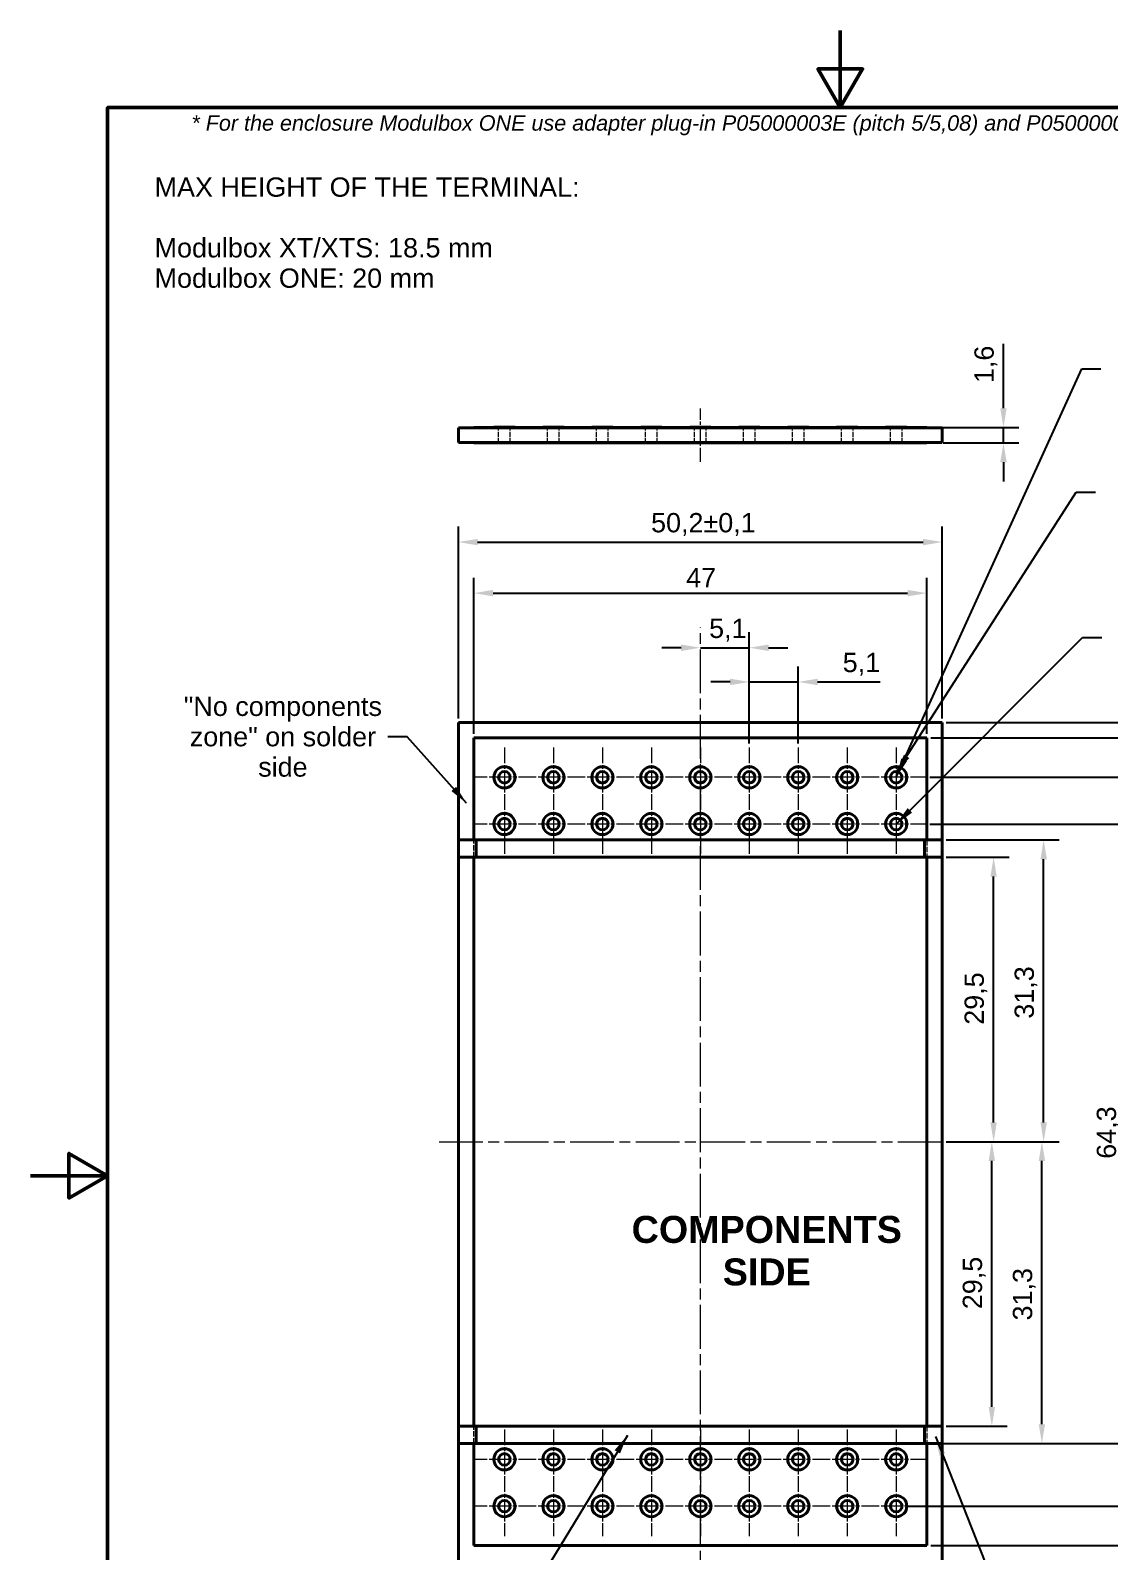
# Model space of a CAD drawing. Header units: millimetres. Extents: x 0 to 168, y 0 to 238.
# Drawn here: x 0 to 111.9, y 79.8 to 237.6 of the extents above; entities that cross this region are included whole.
import ezdxf

# ---------------------------------------------------------------- set-up
doc = ezdxf.new("R2010")
doc.units = ezdxf.units.MM
doc.header["$LTSCALE"] = 0.8
doc.linetypes.add('CHAIN', pattern=[0.3543, 0.2362, -0.0295, 0.0591, -0.0295])
doc.linetypes.add('DASHED', pattern=[0.2068, 0.1655, -0.0413])
doc.layers.get('0').update_dxf_attribs({"lineweight": 25})
for name, color, linetype, lineweight in [('Bordo_0', 7, 'Continuous', 50), ('Simboli(ISO)', 7, 'Continuous', 25), ('Spigoli visibili(ISO)', 7, 'Continuous', 40)]:
    doc.layers.add(name, color=color, linetype=linetype, lineweight=lineweight)
for name, color, linetype, lineweight, true_color in [('Centro(ISO)', 9, 'Continuous', 18, 0xbfbfbf), ("Linea d'asse(ISO)", 9, 'Continuous', 18, 0xbfbfbf), ('Quote(ISO)', 8, 'Continuous', 18, 0x808080), ('Spigoli nascosti(ISO)', 8, 'DASHED', 18, 0x808080)]:
    doc.layers.add(name, color=color, linetype=linetype, lineweight=lineweight, true_color=true_color)
doc.styles.add('Corrente-ISO', font='arial.ttf')
doc.styles.add('Federico-Quote', font='arial.ttf')
doc.dimstyles.new('X.XXX', dxfattribs={"dimscale": 0.8, "dimtxt": 2.5, "dimasz": 2.5, "dimexe": 2, "dimexo": 0.5, "dimgap": 0.762, "dimtad": 1, "dimdec": 1, "dimrnd": 1e-08, "dimtxsty": 'Federico-Quote', "dimcen": 0.09, "dimdle": 10, "dimclrd": 9, "dimclre": 9, "dimclrt": 8, "dimadec": 1, "dimazin": 2, "dimtfac": 1, "dimtmove": 0, "dimatfit": 3, "dimfxl": 1, "dimtolj": 1, "dimlwd": 25, "dimlwe": 25, "dimarcsym": 0})
doc.dimstyles.new('X.XXX$7', dxfattribs={"dimscale": 0.8, "dimtxt": 2.5, "dimasz": 2.5, "dimexe": 2, "dimexo": 0.5, "dimgap": 0.762, "dimtad": 1, "dimdec": 1, "dimrnd": 1e-08, "dimtxsty": 'Federico-Quote', "dimcen": 0.09, "dimdle": 10, "dimclrd": 8, "dimclre": 9, "dimclrt": 8, "dimadec": 1, "dimazin": 2, "dimtfac": 1, "dimtmove": 0, "dimatfit": 3, "dimfxl": 1, "dimtolj": 1, "dimlwd": 25, "dimlwe": 25, "dimarcsym": 0})

# ---------------------------------------------------------------- blocks, each defined once
blk = doc.blocks.new('Bordi Bordo di default')
at = {"layer": 'Bordo_0', "flags": 128}
for points in [[(105, 297), (105, 287), (102.11, 292), (107.89, 292), (105, 287)], [(10, 10), (10, 287), (200, 287), (200, 10), (10, 10)], [(0, 148.5), (10, 148.5), (5, 151.39), (5, 145.61), (10, 148.5)]]:
    blk.add_lwpolyline(points, dxfattribs=at)
blk = doc.blocks.new('*D6')
at = {"layer": 'Defpoints', "color": 0, "transparency": 16777216}
for p in [(94.59, 151.83), (99.91, 151.83), (96.59, 122.33)]:
    blk.add_point(p, dxfattribs=at)
at = {"layer": 'Quote(ISO)', "color": 9, "lineweight": 25, "true_color": 0xbfbfbf, "transparency": 16777216}
for p, q in [((94.99, 151.83), (101.51, 151.83)), ((99.91, 124.33), (99.91, 149.83)), ((96.99, 122.33), (101.51, 122.33))]:
    blk.add_line(p, q, dxfattribs=at)
at = {"layer": 'Quote(ISO)', "color": 9, "true_color": 0xbfbfbf, "transparency": 16777216}
for points in [[(99.58, 149.83), (100.24, 149.83), (99.91, 151.83)], [(99.58, 124.33), (100.24, 124.33), (99.91, 122.33)]]:
    blk.add_solid(points, dxfattribs=at)
at = {"layer": 'Quote(ISO)', "color": 8, "lineweight": 25, "transparency": 16777216, "insert": (96.9, 134.46), "char_height": 2, "attachment_point": 1, "rotation": 90, "style": 'Federico-Quote'}
blk.add_mtext('\\A1;29,5', dxfattribs=at)
blk = doc.blocks.new('*D7')
at = {"layer": 'Defpoints', "color": 0, "transparency": 16777216}
for p in [(94.59, 122.33), (99.73, 122.33), (94.59, 92.83)]:
    blk.add_point(p, dxfattribs=at)
at = {"layer": 'Quote(ISO)', "color": 9, "lineweight": 25, "true_color": 0xbfbfbf, "transparency": 16777216}
for p, q in [((94.99, 122.33), (101.33, 122.33)), ((99.73, 94.83), (99.73, 120.33)), ((94.99, 92.83), (101.33, 92.83))]:
    blk.add_line(p, q, dxfattribs=at)
at = {"layer": 'Quote(ISO)', "color": 9, "true_color": 0xbfbfbf, "transparency": 16777216}
for points in [[(99.39, 120.33), (100.06, 120.33), (99.73, 122.33)], [(99.39, 94.83), (100.06, 94.83), (99.73, 92.83)]]:
    blk.add_solid(points, dxfattribs=at)
at = {"layer": 'Quote(ISO)', "color": 8, "lineweight": 25, "transparency": 16777216, "insert": (96.71, 104.96), "char_height": 2, "attachment_point": 1, "rotation": 90, "style": 'Federico-Quote'}
blk.add_mtext('\\A1;29,5', dxfattribs=at)
blk = doc.blocks.new('*D8')
at = {"layer": 'Defpoints', "color": 0, "transparency": 16777216}
for p in [(96.59, 122.33), (104.92, 122.33), (94.59, 91.03)]:
    blk.add_point(p, dxfattribs=at)
at = {"layer": 'Quote(ISO)', "color": 9, "lineweight": 25, "true_color": 0xbfbfbf, "transparency": 16777216}
for p, q in [((96.99, 122.33), (106.52, 122.33)), ((104.92, 93.03), (104.92, 120.33)), ((94.99, 91.03), (106.52, 91.03))]:
    blk.add_line(p, q, dxfattribs=at)
at = {"layer": 'Quote(ISO)', "color": 9, "true_color": 0xbfbfbf, "transparency": 16777216}
for points in [[(104.59, 120.33), (105.25, 120.33), (104.92, 122.33)], [(104.59, 93.03), (105.25, 93.03), (104.92, 91.03)]]:
    blk.add_solid(points, dxfattribs=at)
at = {"layer": 'Quote(ISO)', "color": 8, "lineweight": 25, "transparency": 16777216, "insert": (101.91, 103.79), "char_height": 2, "attachment_point": 1, "rotation": 90, "style": 'Federico-Quote'}
blk.add_mtext('\\A1;31,3', dxfattribs=at)
blk = doc.blocks.new('*D9')
at = {"layer": 'Defpoints', "color": 0, "transparency": 16777216}
for p in [(94.59, 153.63), (105.1, 153.63), (96.59, 122.33)]:
    blk.add_point(p, dxfattribs=at)
at = {"layer": 'Quote(ISO)', "color": 9, "lineweight": 25, "true_color": 0xbfbfbf, "transparency": 16777216}
for p, q in [((94.99, 153.63), (106.7, 153.63)), ((105.1, 124.33), (105.1, 151.63)), ((96.99, 122.33), (106.7, 122.33))]:
    blk.add_line(p, q, dxfattribs=at)
at = {"layer": 'Quote(ISO)', "color": 9, "true_color": 0xbfbfbf, "transparency": 16777216}
for points in [[(104.77, 151.63), (105.44, 151.63), (105.1, 153.63)], [(104.77, 124.33), (105.44, 124.33), (105.1, 122.33)]]:
    blk.add_solid(points, dxfattribs=at)
at = {"layer": 'Quote(ISO)', "color": 8, "lineweight": 25, "transparency": 16777216, "insert": (102.09, 135.09), "char_height": 2, "attachment_point": 1, "rotation": 90, "style": 'Federico-Quote'}
blk.add_mtext('\\A1;31,3', dxfattribs=at)
blk = doc.blocks.new('*D10')
at = {"layer": 'Defpoints', "color": 0, "transparency": 16777216}
for p in [(94.59, 165.83), (94.59, 78.83), (134.73, 78.83)]:
    blk.add_point(p, dxfattribs=at)
at = {"layer": 'Quote(ISO)', "color": 9, "lineweight": 25, "true_color": 0xbfbfbf, "transparency": 16777216}
for p, q in [((94.99, 165.83), (136.33, 165.83)), ((134.73, 163.83), (134.73, 80.83)), ((94.99, 78.83), (136.33, 78.83))]:
    blk.add_line(p, q, dxfattribs=at)
at = {"layer": 'Quote(ISO)', "color": 9, "true_color": 0xbfbfbf, "transparency": 16777216}
for points in [[(134.4, 163.83), (135.06, 163.83), (134.73, 165.83)], [(134.4, 80.83), (135.06, 80.83), (134.73, 78.83)]]:
    blk.add_solid(points, dxfattribs=at)
at = {"layer": 'Quote(ISO)', "color": 8, "lineweight": 25, "transparency": 16777216, "insert": (131.72, 118.38), "char_height": 2, "attachment_point": 1, "rotation": 90, "style": 'Federico-Quote'}
blk.add_mtext('\\A1;87±0,1', dxfattribs=at)
blk = doc.blocks.new('*D11')
at = {"layer": 'Defpoints', "color": 0, "transparency": 16777216}
for p in [(92.99, 196.41), (100.93, 196.41), (94.27, 194.81)]:
    blk.add_point(p, dxfattribs=at)
at = {"layer": 'Quote(ISO)', "color": 9, "lineweight": 25, "true_color": 0xbfbfbf, "transparency": 16777216}
for p, q in [((100.93, 198.41), (100.93, 205.08)), ((93.39, 196.41), (102.53, 196.41)), ((100.93, 194.81), (100.93, 196.41)), ((94.67, 194.81), (102.53, 194.81)), ((100.93, 192.81), (100.93, 190.81))]:
    blk.add_line(p, q, dxfattribs=at)
at = {"layer": 'Quote(ISO)', "color": 9, "true_color": 0xbfbfbf, "transparency": 16777216}
for points in [[(100.6, 198.41), (101.27, 198.41), (100.93, 196.41)], [(100.6, 192.81), (101.27, 192.81), (100.93, 194.81)]]:
    blk.add_solid(points, dxfattribs=at)
at = {"layer": 'Quote(ISO)', "color": 8, "lineweight": 25, "transparency": 16777216, "insert": (97.92, 201.02), "char_height": 2, "attachment_point": 1, "rotation": 90, "style": 'Federico-Quote'}
blk.add_mtext('\\A1;1,6', dxfattribs=at)
blk = doc.blocks.new('*D12')
at = {"layer": 'Defpoints', "color": 0, "transparency": 16777216}
for p in [(94.59, 184.53), (44.39, 165.83), (94.59, 165.83)]:
    blk.add_point(p, dxfattribs=at)
at = {"layer": 'Quote(ISO)', "color": 9, "lineweight": 25, "true_color": 0xbfbfbf, "transparency": 16777216}
for p, q in [((44.39, 166.23), (44.39, 186.13)), ((94.59, 166.23), (94.59, 186.13)), ((46.39, 184.53), (92.59, 184.53))]:
    blk.add_line(p, q, dxfattribs=at)
at = {"layer": 'Quote(ISO)', "color": 9, "true_color": 0xbfbfbf, "transparency": 16777216}
for points in [[(46.39, 184.86), (46.39, 184.19), (44.39, 184.53)], [(92.59, 184.86), (92.59, 184.19), (94.59, 184.53)]]:
    blk.add_solid(points, dxfattribs=at)
at = {"layer": 'Quote(ISO)', "color": 8, "lineweight": 25, "transparency": 16777216, "insert": (64.38, 187.54), "char_height": 2, "attachment_point": 1, "style": 'Federico-Quote'}
blk.add_mtext('\\A1;50,2±0,1', dxfattribs=at)
blk = doc.blocks.new('*D13')
at = {"layer": 'Defpoints', "color": 0, "transparency": 16777216}
for p in [(92.99, 179.23), (45.99, 164.23), (92.99, 164.23)]:
    blk.add_point(p, dxfattribs=at)
at = {"layer": 'Quote(ISO)', "color": 9, "lineweight": 25, "true_color": 0xbfbfbf, "transparency": 16777216}
for p, q in [((45.99, 164.63), (45.99, 180.83)), ((92.99, 164.63), (92.99, 180.83)), ((47.99, 179.23), (90.99, 179.23))]:
    blk.add_line(p, q, dxfattribs=at)
at = {"layer": 'Quote(ISO)', "color": 9, "true_color": 0xbfbfbf, "transparency": 16777216}
for points in [[(47.99, 179.57), (47.99, 178.9), (45.99, 179.23)], [(90.99, 179.57), (90.99, 178.9), (92.99, 179.23)]]:
    blk.add_solid(points, dxfattribs=at)
at = {"layer": 'Quote(ISO)', "color": 8, "lineweight": 25, "transparency": 16777216, "insert": (68.02, 181.84), "char_height": 2, "attachment_point": 1, "style": 'Federico-Quote'}
blk.add_mtext('\\A1;47', dxfattribs=at)
blk = doc.blocks.new('*D14')
at = {"layer": 'Defpoints', "color": 0, "transparency": 16777216}
for p in [(92.99, 164.23), (92.99, 80.43), (127, 80.43)]:
    blk.add_point(p, dxfattribs=at)
at = {"layer": 'Quote(ISO)', "color": 9, "lineweight": 25, "true_color": 0xbfbfbf, "transparency": 16777216}
for p, q in [((93.39, 164.23), (128.6, 164.23)), ((127, 162.23), (127, 82.43)), ((93.39, 80.43), (128.6, 80.43))]:
    blk.add_line(p, q, dxfattribs=at)
at = {"layer": 'Quote(ISO)', "color": 9, "true_color": 0xbfbfbf, "transparency": 16777216}
for points in [[(126.67, 162.23), (127.34, 162.23), (127, 164.23)], [(126.67, 82.43), (127.34, 82.43), (127, 80.43)]]:
    blk.add_solid(points, dxfattribs=at)
at = {"layer": 'Quote(ISO)', "color": 8, "lineweight": 25, "transparency": 16777216, "insert": (123.99, 119.73), "char_height": 2, "attachment_point": 1, "rotation": 90, "style": 'Federico-Quote'}
blk.add_mtext('\\A1;83,8', dxfattribs=at)
blk = doc.blocks.new('*D15')
at = {"layer": 'Defpoints', "color": 0, "transparency": 16777216}
for p in [(79.65, 170.02), (74.57, 163.23), (79.65, 163.23)]:
    blk.add_point(p, dxfattribs=at)
at = {"layer": 'Quote(ISO)', "color": 9, "lineweight": 25, "true_color": 0xbfbfbf, "transparency": 16777216}
for p, q in [((74.57, 163.63), (74.57, 171.62)), ((79.65, 163.63), (79.65, 171.62)), ((72.57, 170.02), (70.57, 170.02)), ((74.57, 170.02), (79.65, 170.02)), ((81.65, 170.02), (88.13, 170.02))]:
    blk.add_line(p, q, dxfattribs=at)
at = {"layer": 'Quote(ISO)', "color": 9, "true_color": 0xbfbfbf, "transparency": 16777216}
for points in [[(72.57, 170.36), (72.57, 169.69), (74.57, 170.02)], [(81.65, 170.36), (81.65, 169.69), (79.65, 170.02)]]:
    blk.add_solid(points, dxfattribs=at)
at = {"layer": 'Quote(ISO)', "color": 8, "lineweight": 25, "transparency": 16777216, "insert": (84.26, 173.04), "char_height": 2, "attachment_point": 1, "style": 'Federico-Quote'}
blk.add_mtext('\\A1;5,1', dxfattribs=at)
blk = doc.blocks.new('*D16')
at = {"layer": 'Defpoints', "color": 0, "transparency": 16777216}
for p in [(69.49, 175.7), (74.57, 173.57), (74.57, 163.23)]:
    blk.add_point(p, dxfattribs=at)
at = {"layer": 'Quote(ISO)', "color": 9, "lineweight": 25, "true_color": 0xbfbfbf, "transparency": 16777216}
for p, q in [((74.57, 163.63), (74.57, 175.17)), ((67.49, 173.57), (65.49, 173.57)), ((69.49, 173.57), (74.57, 173.57)), ((76.57, 173.57), (78.57, 173.57))]:
    blk.add_line(p, q, dxfattribs=at)
at = {"layer": 'Quote(ISO)', "color": 9, "true_color": 0xbfbfbf, "transparency": 16777216}
for points in [[(67.49, 173.9), (67.49, 173.23), (69.49, 173.57)], [(76.57, 173.9), (76.57, 173.23), (74.57, 173.57)]]:
    blk.add_solid(points, dxfattribs=at)
at = {"layer": 'Quote(ISO)', "color": 8, "lineweight": 25, "transparency": 16777216, "insert": (70.4, 176.58), "char_height": 2, "attachment_point": 1, "style": 'Federico-Quote'}
blk.add_mtext('\\A1;5,1', dxfattribs=at)
blk = doc.blocks.new('*D17')
at = {"layer": 'Defpoints', "color": 0, "transparency": 16777216}
for p in [(92.91, 155.28), (92.99, 91.03), (113.62, 91.03)]:
    blk.add_point(p, dxfattribs=at)
at = {"layer": 'Quote(ISO)', "color": 9, "lineweight": 25, "true_color": 0xbfbfbf, "transparency": 16777216}
for p, q in [((93.31, 155.28), (115.22, 155.28)), ((113.62, 153.28), (113.62, 93.03)), ((93.39, 91.03), (115.22, 91.03))]:
    blk.add_line(p, q, dxfattribs=at)
at = {"layer": 'Quote(ISO)', "color": 9, "true_color": 0xbfbfbf, "transparency": 16777216}
for points in [[(113.29, 153.28), (113.96, 153.28), (113.62, 155.28)], [(113.29, 93.03), (113.96, 93.03), (113.62, 91.03)]]:
    blk.add_solid(points, dxfattribs=at)
at = {"layer": 'Quote(ISO)', "color": 8, "lineweight": 25, "transparency": 16777216, "insert": (110.61, 120.56), "char_height": 2, "attachment_point": 1, "rotation": 90, "style": 'Federico-Quote'}
blk.add_mtext('\\A1;64,3', dxfattribs=at)
blk = doc.blocks.new('*D18')
at = {"layer": 'Defpoints', "color": 0, "transparency": 16777216}
for p in [(92.91, 160.13), (90.41, 84.53), (120.17, 84.53)]:
    blk.add_point(p, dxfattribs=at)
at = {"layer": 'Quote(ISO)', "color": 9, "lineweight": 25, "true_color": 0xbfbfbf, "transparency": 16777216}
for p, q in [((93.31, 160.13), (121.77, 160.13)), ((120.17, 158.13), (120.17, 86.53)), ((90.81, 84.53), (121.77, 84.53))]:
    blk.add_line(p, q, dxfattribs=at)
at = {"layer": 'Quote(ISO)', "color": 9, "true_color": 0xbfbfbf, "transparency": 16777216}
for points in [[(119.84, 158.13), (120.51, 158.13), (120.17, 160.13)], [(119.84, 86.53), (120.51, 86.53), (120.17, 84.53)]]:
    blk.add_solid(points, dxfattribs=at)
at = {"layer": 'Quote(ISO)', "color": 8, "lineweight": 25, "transparency": 16777216, "insert": (117.16, 119.75), "char_height": 2, "attachment_point": 1, "rotation": 90, "style": 'Federico-Quote'}
blk.add_mtext('\\A1;75,6', dxfattribs=at)

msp = doc.modelspace()

# ---------------------------------------------------------------- linework, layer by layer
at = {"layer": 'Centro(ISO)', "linetype": 'CHAIN', "ltscale": 8.611757}
for p, q in [((49.17, 163.23), (49.17, 157.03)), ((54.25, 163.23), (54.25, 157.03)), ((59.33, 163.23), (59.33, 157.03)), ((64.41, 163.23), (64.41, 157.03)), ((69.49, 163.23), (69.49, 157.03)), ((74.57, 163.23), (74.57, 157.03)), ((79.65, 163.23), (79.65, 157.03)), ((84.73, 163.23), (84.73, 157.03)), ((89.81, 163.23), (89.81, 157.03)), ((52.27, 160.13), (46.07, 160.13)), ((57.35, 160.13), (51.15, 160.13)), ((62.43, 160.13), (56.23, 160.13)), ((67.51, 160.13), (61.31, 160.13)), ((72.59, 160.13), (66.39, 160.13)), ((77.67, 160.13), (71.47, 160.13)), ((82.75, 160.13), (76.55, 160.13)), ((87.83, 160.13), (81.63, 160.13)), ((92.91, 160.13), (86.71, 160.13)), ((49.17, 158.38), (49.17, 152.18)), ((54.25, 158.38), (54.25, 152.18)), ((59.33, 158.38), (59.33, 152.18)), ((64.41, 158.38), (64.41, 152.18)), ((69.49, 158.38), (69.49, 152.18)), ((74.57, 158.38), (74.57, 152.18)), ((79.65, 158.38), (79.65, 152.18)), ((84.73, 158.38), (84.73, 152.18)), ((89.81, 158.38), (89.81, 152.18)), ((52.27, 155.28), (46.07, 155.28)), ((57.35, 155.28), (51.15, 155.28)), ((62.43, 155.28), (56.23, 155.28)), ((67.51, 155.28), (61.31, 155.28)), ((72.59, 155.28), (66.39, 155.28)), ((77.67, 155.28), (71.47, 155.28)), ((82.75, 155.28), (76.55, 155.28)), ((87.83, 155.28), (81.63, 155.28)), ((92.91, 155.28), (86.71, 155.28)), ((49.17, 92.48), (49.17, 86.28)), ((54.25, 92.48), (54.25, 86.28)), ((59.33, 92.48), (59.33, 86.28)), ((64.41, 92.48), (64.41, 86.28)), ((69.49, 92.48), (69.49, 86.28)), ((74.57, 92.48), (74.57, 86.28)), ((79.65, 92.48), (79.65, 86.28)), ((84.73, 92.48), (84.73, 86.28)), ((89.81, 92.48), (89.81, 86.28)), ((52.27, 89.38), (46.07, 89.38)), ((57.35, 89.38), (51.15, 89.38)), ((62.43, 89.38), (56.23, 89.38)), ((67.51, 89.38), (61.31, 89.38)), ((72.59, 89.38), (66.39, 89.38)), ((77.67, 89.38), (71.47, 89.38)), ((82.75, 89.38), (76.55, 89.38)), ((87.83, 89.38), (81.63, 89.38)), ((92.91, 89.38), (86.71, 89.38)), ((49.17, 87.63), (49.17, 81.43)), ((54.25, 87.63), (54.25, 81.43)), ((59.33, 87.63), (59.33, 81.43)), ((64.41, 87.63), (64.41, 81.43)), ((69.49, 87.63), (69.49, 81.43)), ((74.57, 87.63), (74.57, 81.43)), ((79.65, 87.63), (79.65, 81.43)), ((84.73, 87.63), (84.73, 81.43)), ((89.81, 87.63), (89.81, 81.43)), ((52.27, 84.53), (46.07, 84.53)), ((57.35, 84.53), (51.15, 84.53)), ((62.43, 84.53), (56.23, 84.53)), ((67.51, 84.53), (61.31, 84.53)), ((72.59, 84.53), (66.39, 84.53)), ((77.67, 84.53), (71.47, 84.53)), ((82.75, 84.53), (76.55, 84.53)), ((87.83, 84.53), (81.63, 84.53)), ((92.91, 84.53), (86.71, 84.53))]:
    msp.add_line(p, q, dxfattribs=at)
at = {"layer": "Linea d'asse(ISO)", "linetype": 'CHAIN', "ltscale": 7.688066}
msp.add_line((69.49, 192.86), (69.49, 198.39), dxfattribs=at)
at = {"layer": "Linea d'asse(ISO)", "linetype": 'CHAIN', "ltscale": 23.990969}
for p, q in [((69.49, 73.66), (69.49, 175.7)), ((42.39, 122.33), (96.59, 122.33))]:
    msp.add_line(p, q, dxfattribs=at)
at = {"layer": 'Spigoli nascosti(ISO)', "ltscale": 4.402381}
for p, q in [((44.39, 196.36), (46.24, 196.36)), ((92.74, 196.36), (94.59, 196.36))]:
    msp.add_line(p, q, dxfattribs=at)
at = {"layer": 'Spigoli nascosti(ISO)', "ltscale": 12.775848}
msp.add_line((46.24, 196.38), (92.74, 196.38), dxfattribs=at)
at = {"layer": 'Spigoli nascosti(ISO)', "ltscale": 0.059393}
for p, q in [((46.24, 196.38), (46.24, 196.36)), ((92.74, 196.38), (92.74, 196.36))]:
    msp.add_line(p, q, dxfattribs=at)
at = {"layer": 'Spigoli nascosti(ISO)', "ltscale": 3.926437}
for p, q in [((48.57, 194.81), (48.57, 196.46)), ((49.77, 194.81), (49.77, 196.46)), ((53.65, 194.81), (53.65, 196.46)), ((54.85, 194.81), (54.85, 196.46)), ((58.73, 194.81), (58.73, 196.46)), ((59.93, 194.81), (59.93, 196.46)), ((63.81, 194.81), (63.81, 196.46)), ((65.01, 194.81), (65.01, 196.46)), ((68.89, 194.81), (68.89, 196.46)), ((70.09, 194.81), (70.09, 196.46)), ((73.97, 194.81), (73.97, 196.46)), ((75.17, 194.81), (75.17, 196.46)), ((79.05, 194.81), (79.05, 196.46)), ((80.25, 194.81), (80.25, 196.46)), ((84.13, 194.81), (84.13, 196.46)), ((85.33, 194.81), (85.33, 196.46)), ((89.21, 194.81), (89.21, 196.46)), ((90.41, 194.81), (90.41, 196.46))]:
    msp.add_line(p, q, dxfattribs=at)
at = {"layer": 'Spigoli nascosti(ISO)', "ltscale": 4.283395}
for p, q in [((45.99, 151.83), (45.99, 153.63)), ((92.99, 153.63), (92.99, 151.83)), ((45.99, 91.03), (45.99, 92.83)), ((92.99, 92.83), (92.99, 91.03))]:
    msp.add_line(p, q, dxfattribs=at)
at = {"layer": 'Spigoli visibili(ISO)'}
for p, q in [((44.39, 194.86), (44.39, 196.39)), ((94.59, 196.39), (44.39, 196.39)), ((45.99, 196.41), (45.99, 196.39)), ((45.99, 196.41), (92.99, 196.41)), ((50.27, 196.46), (48.07, 196.46)), ((48.07, 196.46), (48.07, 196.41)), ((50.27, 196.46), (50.27, 196.41)), ((55.35, 196.46), (53.15, 196.46)), ((53.15, 196.46), (53.15, 196.41)), ((55.35, 196.46), (55.35, 196.41)), ((60.43, 196.46), (58.23, 196.46)), ((58.23, 196.46), (58.23, 196.41)), ((60.43, 196.46), (60.43, 196.41)), ((65.51, 196.46), (63.31, 196.46)), ((63.31, 196.46), (63.31, 196.41)), ((65.51, 196.46), (65.51, 196.41)), ((70.59, 196.46), (68.39, 196.46)), ((68.39, 196.46), (68.39, 196.41)), ((70.59, 196.46), (70.59, 196.41)), ((75.67, 196.46), (73.47, 196.46)), ((73.47, 196.46), (73.47, 196.41)), ((75.67, 196.46), (75.67, 196.41)), ((80.75, 196.46), (78.55, 196.46)), ((78.55, 196.46), (78.55, 196.41)), ((80.75, 196.46), (80.75, 196.41)), ((85.83, 196.46), (83.63, 196.46)), ((83.63, 196.46), (83.63, 196.41)), ((85.83, 196.46), (85.83, 196.41)), ((90.91, 196.46), (88.71, 196.46)), ((88.71, 196.46), (88.71, 196.41)), ((90.91, 196.46), (90.91, 196.41)), ((92.99, 196.41), (92.99, 196.39)), ((94.59, 194.86), (94.59, 196.39)), ((44.39, 194.86), (94.59, 194.86)), ((45.99, 194.81), (45.99, 194.86)), ((92.99, 194.81), (45.99, 194.81)), ((92.99, 194.81), (92.99, 194.86)), ((44.39, 153.63), (44.39, 165.83)), ((44.39, 165.83), (94.59, 165.83)), ((94.59, 165.83), (94.59, 153.63)), ((45.99, 164.23), (45.99, 153.63)), ((92.99, 164.23), (45.99, 164.23)), ((92.99, 153.63), (92.99, 164.23)), ((44.39, 151.83), (44.39, 153.63)), ((45.99, 153.63), (44.39, 153.63)), ((45.99, 153.63), (92.99, 153.63)), ((46.24, 151.83), (46.24, 153.63)), ((92.74, 153.63), (92.74, 151.83)), ((94.59, 153.63), (92.99, 153.63)), ((94.59, 153.63), (94.59, 151.83)), ((44.39, 151.83), (45.99, 151.83)), ((44.39, 92.83), (44.39, 151.83)), ((45.99, 151.83), (45.99, 92.83)), ((92.99, 151.83), (45.99, 151.83)), ((92.99, 92.83), (92.99, 151.83)), ((92.99, 151.83), (94.59, 151.83)), ((94.59, 151.83), (94.59, 92.83)), ((45.99, 92.83), (44.39, 92.83)), ((44.39, 91.03), (44.39, 92.83)), ((45.99, 92.83), (92.99, 92.83)), ((46.24, 91.03), (46.24, 92.83)), ((92.74, 92.83), (92.74, 91.03)), ((94.59, 92.83), (92.99, 92.83)), ((94.59, 92.83), (94.59, 91.03)), ((44.39, 78.83), (44.39, 91.03)), ((44.39, 91.03), (45.99, 91.03)), ((92.99, 91.03), (45.99, 91.03)), ((45.99, 91.03), (45.99, 80.43)), ((92.99, 80.43), (92.99, 91.03)), ((92.99, 91.03), (94.59, 91.03)), ((94.59, 91.03), (94.59, 78.83)), ((45.99, 80.43), (92.99, 80.43))]:
    msp.add_line(p, q, dxfattribs=at)
for centre, radius in [((49.17, 160.13), 1.1), ((54.25, 160.13), 1.1), ((59.33, 160.13), 1.1), ((64.41, 160.13), 1.1), ((69.49, 160.13), 1.1), ((74.57, 160.13), 1.1), ((79.65, 160.13), 1.1), ((84.73, 160.13), 1.1), ((89.81, 160.13), 1.1), ((49.17, 160.13), 0.6), ((54.25, 160.13), 0.6), ((59.33, 160.13), 0.6), ((64.41, 160.13), 0.6), ((69.49, 160.13), 0.6), ((74.57, 160.13), 0.6), ((79.65, 160.13), 0.6), ((84.73, 160.13), 0.6), ((89.81, 160.13), 0.6), ((49.17, 155.28), 1.1), ((54.25, 155.28), 1.1), ((59.33, 155.28), 1.1), ((64.41, 155.28), 1.1), ((69.49, 155.28), 1.1), ((74.57, 155.28), 1.1), ((79.65, 155.28), 1.1), ((84.73, 155.28), 1.1), ((89.81, 155.28), 1.1), ((49.17, 155.28), 0.6), ((54.25, 155.28), 0.6), ((59.33, 155.28), 0.6), ((64.41, 155.28), 0.6), ((69.49, 155.28), 0.6), ((74.57, 155.28), 0.6), ((79.65, 155.28), 0.6), ((84.73, 155.28), 0.6), ((89.81, 155.28), 0.6), ((49.17, 89.38), 1.1), ((49.17, 89.38), 0.6), ((54.25, 89.38), 1.1), ((54.25, 89.38), 0.6), ((59.33, 89.38), 1.1), ((59.33, 89.38), 0.6), ((64.41, 89.38), 1.1), ((64.41, 89.38), 0.6), ((69.49, 89.38), 1.1), ((69.49, 89.38), 0.6), ((74.57, 89.38), 1.1), ((74.57, 89.38), 0.6), ((79.65, 89.38), 1.1), ((79.65, 89.38), 0.6), ((84.73, 89.38), 1.1), ((84.73, 89.38), 0.6), ((89.81, 89.38), 1.1), ((89.81, 89.38), 0.6), ((49.17, 84.53), 1.1), ((54.25, 84.53), 1.1), ((59.33, 84.53), 1.1), ((64.41, 84.53), 1.1), ((69.49, 84.53), 1.1), ((74.57, 84.53), 1.1), ((79.65, 84.53), 1.1), ((84.73, 84.53), 1.1), ((89.81, 84.53), 1.1), ((49.17, 84.53), 0.6), ((54.25, 84.53), 0.6), ((59.33, 84.53), 0.6), ((64.41, 84.53), 0.6), ((69.49, 84.53), 0.6), ((74.57, 84.53), 0.6), ((79.65, 84.53), 0.6), ((84.73, 84.53), 0.6), ((89.81, 84.53), 0.6)]:
    msp.add_circle(centre, radius, dxfattribs=at)

# ---------------------------------------------------------------- block references
at = {"xscale": 0.8, "yscale": 0.8, "zscale": 0.8}
msp.add_blockref('Bordi Bordo di default', (0, 0), dxfattribs=at)

# ---------------------------------------------------------------- texts
at = {"layer": 'Simboli(ISO)', "color": 7, "insert": (74.22, 228.8), "char_height": 1.6, "width": 131.8496, "attachment_point": 2, "style": 'Corrente-ISO'}
msp.add_mtext('{\\fArial|b0|i1;\\H1.6000;* For the enclosure Modulbox ONE use adapter plug-in P05000003E (pitch 5/5,08) and P05000004E (pitch 7,5/7,62)}', dxfattribs=at)
at = {"layer": 'Simboli(ISO)', "color": 7, "line_spacing_factor": 0.944221, "style": 'Corrente-ISO'}
for s, insert, char_height, width, attachment_point in [('{\\fArial|b0|i0;MAX HEIGHT OF THE TERMINAL:\\P\\fArial|b0|i0;\\P\\fArial|b0|i0;Modulbox XT/XTS: 18.5 mm\\P\\fArial|b0|i0;Modulbox ONE: 20 mm}', (12.88, 222.35), 2, 44.0945, 1), ('{\\fArial|b1|i0;\\H2.8000;COMPONENTS\\PSIDE}', (76.38, 111.01), 2.8, 28.0427, 5)]:
    msp.add_mtext(s, dxfattribs=dict(at, insert=insert, char_height=char_height, width=width, attachment_point=attachment_point))
at = {"layer": 'Simboli(ISO)', "color": 8, "true_color": 0x808080, "char_height": 2, "attachment_point": 1, "style": 'Federico-Quote'}
for insert in [(111.66, 203.49), (111.1, 190.72), (111.73, 175.64)]:
    msp.add_mtext('{ }', dxfattribs=dict(at, insert=insert))
at = {"layer": 'Simboli(ISO)', "color": 8, "true_color": 0x808080, "insert": (26.19, 164.33), "char_height": 2, "width": 20.5595, "attachment_point": 5, "line_spacing_factor": 0.944221, "style": 'Federico-Quote'}
msp.add_mtext('{"No components\\Pzone" on solder\\Pside}', dxfattribs=at)

# ---------------------------------------------------------------- dimensions: what is measured, and where the dimension line sits
at = {"layer": 'Quote(ISO)', "color": 9, "lineweight": 25, "true_color": 0xbfbfbf}
for base, p1, p2, angle, override, picture, middle in [((100.93, 196.41), (94.27, 194.81), (92.99, 196.41), 90, {"dimgap": 0.762, "dimdec": 1, "dimtol": 0, "dimlim": 0, "dimtp": 0, "dimtm": 0, "dimtdec": 2, "dimtofl": 1, "dimatfit": 1}, '*D11', (100.93, 202.75)), ((94.59, 184.53), (44.39, 165.83), (94.59, 165.83), 180, {"dimgap": 0.762, "dimdec": 1, "dimtol": 1, "dimlim": 0, "dimtp": 0.1, "dimtm": 0.1, "dimtdec": 2, "dimtofl": 0, "dimatfit": 1}, '*D12', (69.49, 184.53)), ((92.99, 179.23), (45.99, 164.23), (92.99, 164.23), 180, {"dimgap": 0.762, "dimdec": 1, "dimtol": 0, "dimlim": 0, "dimtp": 0, "dimtm": 0, "dimtdec": 2, "dimtofl": 0, "dimatfit": 1}, '*D13', (69.49, 179.23)), ((79.65, 170.02), (74.57, 163.23), (79.65, 163.23), 180, {"dimgap": 0.762, "dimdec": 1, "dimtol": 0, "dimlim": 0, "dimtp": 0, "dimtm": 0, "dimtdec": 2, "dimtofl": 1, "dimatfit": 1}, '*D15', (85.89, 170.02)), ((134.73, 78.83), (94.59, 165.83), (94.59, 78.83), 90, {"dimgap": 0.762, "dimdec": 1, "dimtol": 1, "dimlim": 0, "dimtp": 0.1, "dimtm": 0.1, "dimtdec": 2, "dimtofl": 0, "dimatfit": 1}, '*D10', (134.73, 122.33)), ((127, 80.43), (92.99, 164.23), (92.99, 80.43), 90, {"dimgap": 0.762, "dimdec": 1, "dimtol": 0, "dimlim": 0, "dimtp": 0, "dimtm": 0, "dimtdec": 2, "dimtofl": 0, "dimatfit": 1}, '*D14', (127, 122.33)), ((120.17, 84.53), (92.91, 160.13), (90.41, 84.53), 90, {"dimgap": 0.762, "dimdec": 1, "dimtol": 0, "dimlim": 0, "dimtp": 0, "dimtm": 0, "dimtdec": 2, "dimtofl": 0, "dimatfit": 1}, '*D18', (120.17, 122.33)), ((113.62269707, 91.03380652), (92.9115115, 155.28380652), (92.9915115, 91.03380652), 90, {"dimgap": 0.762, "dimdec": 1, "dimtol": 0, "dimlim": 0, "dimtp": 0, "dimtm": 0, "dimtdec": 2, "dimtofl": 0, "dimatfit": 1}, '*D17', (113.62269707, 123.15880652)), ((105.1, 153.63), (96.59, 122.33), (94.59, 153.63), 270, {"dimgap": 0.762, "dimdec": 1, "dimtol": 0, "dimlim": 0, "dimtp": 0, "dimtm": 0, "dimtdec": 2, "dimtofl": 0, "dimatfit": 1}, '*D9', (105.1, 137.68)), ((99.91, 151.83), (96.59, 122.33), (94.59, 151.83), 90, {"dimgap": 0.762, "dimdec": 1, "dimtol": 0, "dimlim": 0, "dimtp": 0, "dimtm": 0, "dimtdec": 2, "dimtofl": 0, "dimatfit": 1}, '*D6', (99.91, 137.08)), ((99.73, 122.33), (94.59, 92.83), (94.59, 122.33), 90, {"dimgap": 0.762, "dimdec": 1, "dimtol": 0, "dimlim": 0, "dimtp": 0, "dimtm": 0, "dimtdec": 2, "dimtofl": 0, "dimatfit": 1}, '*D7', (99.73, 107.58)), ((104.92, 122.33), (94.59, 91.03), (96.59, 122.33), 270, {"dimgap": 0.762, "dimdec": 1, "dimtol": 0, "dimlim": 0, "dimtp": 0, "dimtm": 0, "dimtdec": 2, "dimtofl": 0, "dimatfit": 1}, '*D8', (104.92, 106.38))]:
    dim = msp.add_linear_dim(base=base, p1=p1, p2=p2, angle=angle, dimstyle='X.XXX', override=override, dxfattribs=at)
    dim.commit()
    dim.dimension.update_dxf_attribs({"geometry": picture, "text_midpoint": middle, "dimtype": 160})
dim = msp.add_linear_dim(base=(74.57, 173.57), p1=(69.49, 175.7), p2=(74.57, 163.23), dimstyle='X.XXX', override={"dimgap": 0.762, "dimdec": 1, "dimse1": 1, "dimtol": 0, "dimlim": 0, "dimtp": 0, "dimtm": 0, "dimtdec": 2, "dimtofl": 1, "dimatfit": 1}, dxfattribs=at)
dim.commit()
dim.dimension.update_dxf_attribs({"geometry": '*D16', "text_midpoint": (72.03, 173.57), "dimtype": 160})

# ---------------------------------------------------------------- leaders
at = {"layer": 'Simboli(ISO)', "color": 8, "linetype": 'Continuous', "lineweight": 25, "true_color": 0x808080, "annotation_type": 0, "has_hookline": 1}
for points, hookline_direction, text_width in [([(89.81, 160.13), (109.05, 202.49), (111.05, 202.49)], 0, 0.776), ([(89.81, 160.62), (108.49, 189.72), (110.49, 189.72)], 0, 0.776), ([(89.81, 155.28), (109.12, 174.64), (111.12, 174.64)], 0, 0.776), ([(45.25, 157.43), (39.08, 164.33), (37.08, 164.33)], 1, 20.32), ([(61.92, 91.87), (51.98, 75.5), (49.98, 75.5)], 1, 34.87), ([(93.87, 91.74), (101.44, 72.62), (103.44, 72.62)], 0, 27.6)]:
    msp.add_leader(points, dimstyle='X.XXX$7', override={"dimtad": 0}, dxfattribs=dict(at, hookline_direction=hookline_direction, text_width=text_width))

doc.saveas('drawing.dxf')
